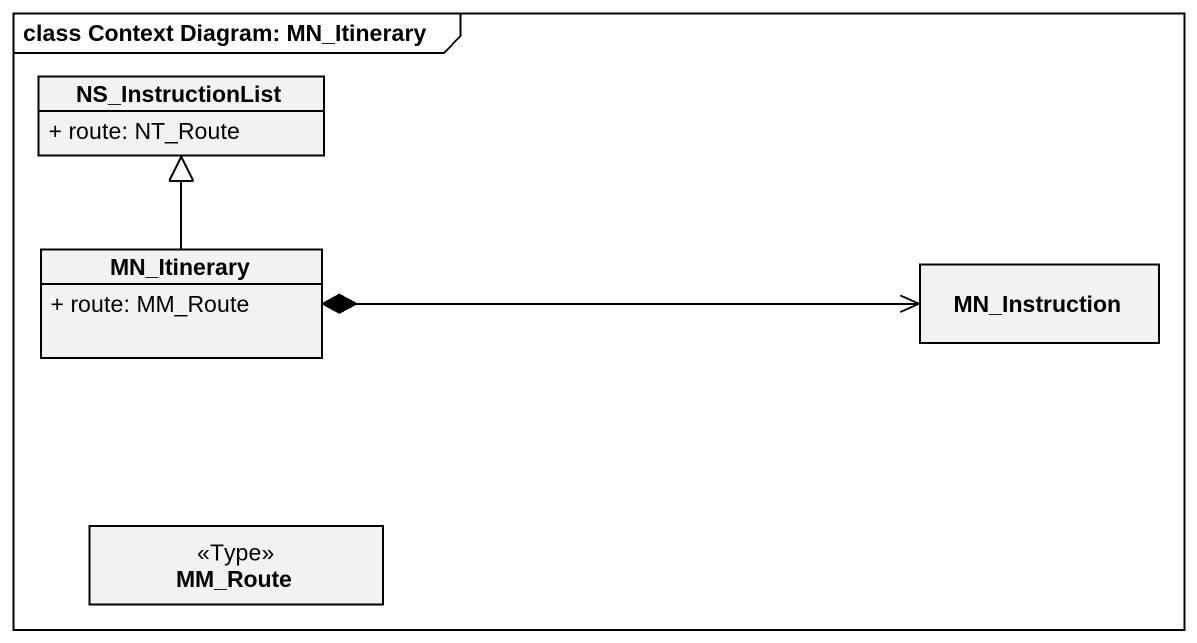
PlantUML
@startuml
mainframe class Context Diagram: MN_Itinerary
hide circle
hide empty members
skinparam classAttributeIconSize 0
class NS_InstructionList {
  + route: NT_Route
}
class MN_Itinerary {
  + route: MM_Route
}
class MN_Instruction
class MM_Route <<Type>>
MN_Itinerary -up-|> NS_InstructionList
MN_Itinerary *-right-> MN_Instruction
@enduml
